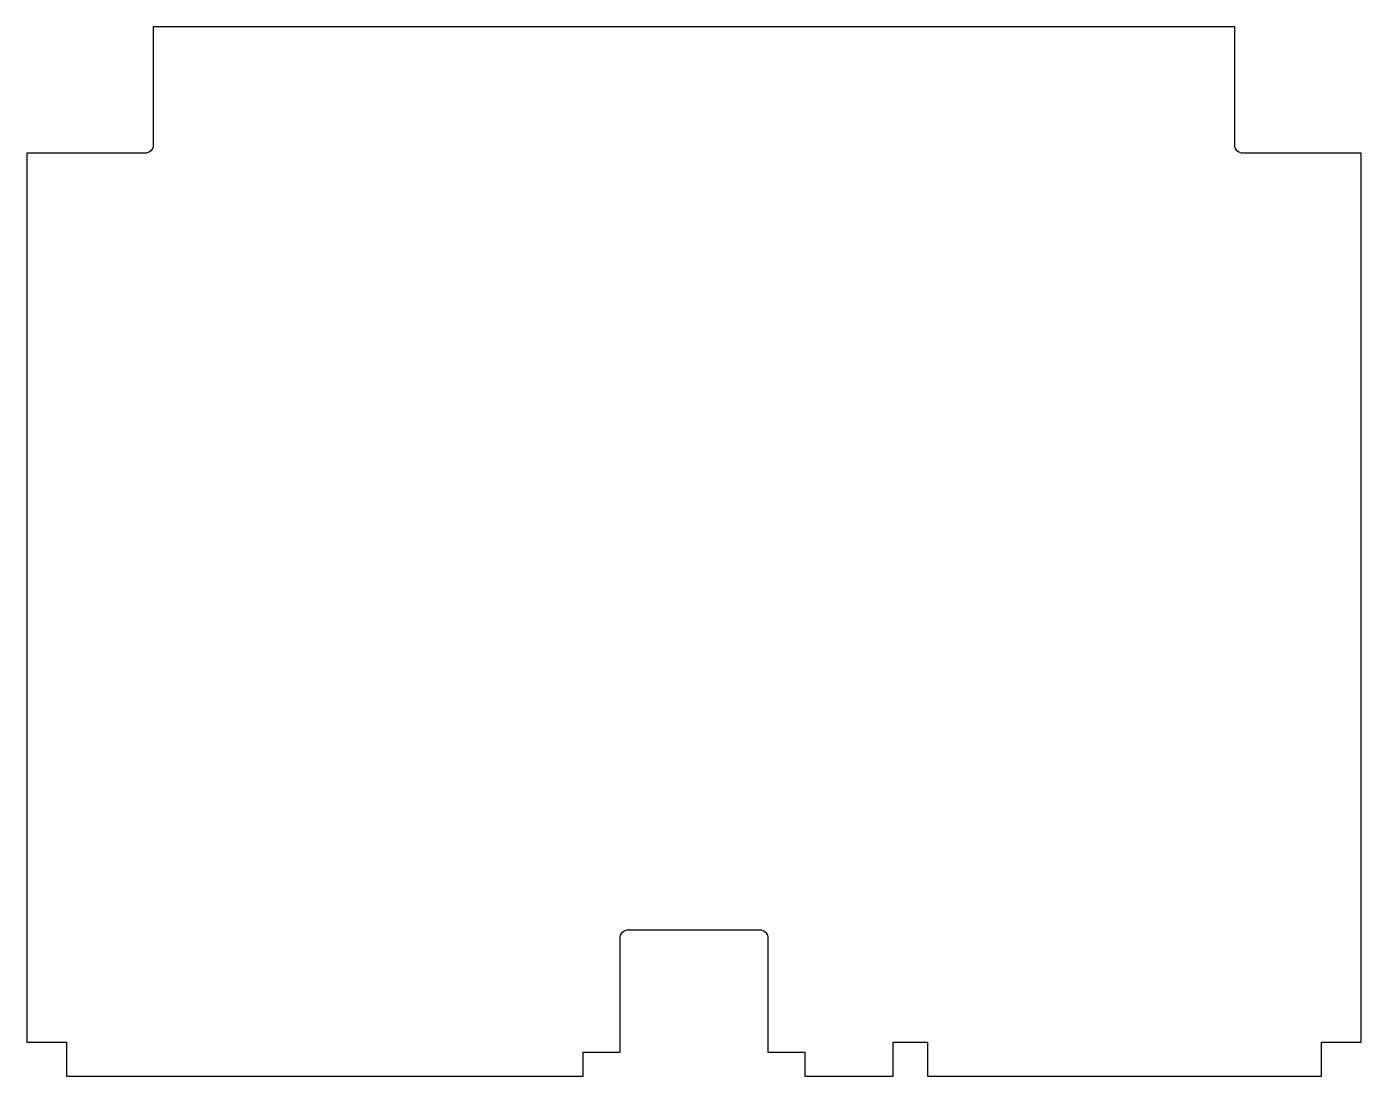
# Model space of a CAD drawing. Header units: millimetres. Extents: x -444 to 25, y -419 to -50.
import ezdxf

# ---------------------------------------------------------------- set-up
doc = ezdxf.new("R2010")
doc.units = ezdxf.units.MM
doc.layers.get('0').update_dxf_attribs({"linetype": 'CONTINUOUS'})

msp = doc.modelspace()

# ---------------------------------------------------------------- linework, layer by layer
msp.add_lwpolyline([(-399.5, -50), (-399.5, -91.5, -0.414214), (-402.5, -94.5), (-444, -94.5), (-444, -407), (-430, -407), (-430, -419), (-248.5, -419), (-248.5, -410.5), (-235.5, -410.5), (-235.5, -370.5, -0.414214), (-232.5, -367.5), (-186.5, -367.5, -0.414214), (-183.5, -370.5), (-183.5, -410.5), (-170.5, -410.5), (-170.5, -419), (-139.5, -419), (-139.5, -407), (-127.5, -407), (-127.5, -419), (11, -419), (11, -407), (25, -407), (25, -94.5), (-16.5, -94.5, -0.414214), (-19.5, -91.5), (-19.5, -50)], format="xyb", close=True)

doc.saveas('drawing.dxf')
